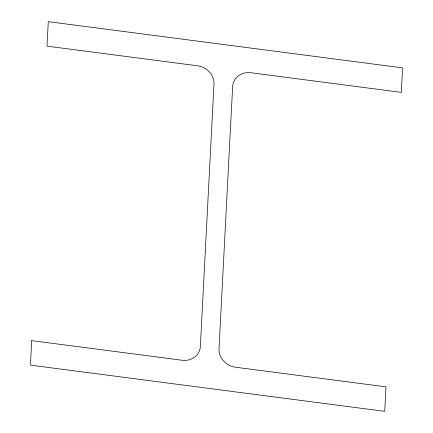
<?xml version="1.0" encoding="UTF-8"?>
<svg xmlns="http://www.w3.org/2000/svg" width="433" height="433" viewBox="0 0 433 433"><rect width="100%" height="100%" fill="white"/><g stroke="black" fill="none" stroke-linecap="round" stroke-linejoin="round"><path stroke-width="0.65" d="M31.706 340.63L30.434 365.127L384.72 411.35L385.992 386.853L235.595 367.233A17.807 15.853 26.3 0 1 219.011 348.863L232.635 86.573A17.807 15.853 26.3 0 1 250.896 72.749L401.294 92.37L402.566 67.873L48.28 21.65L47.008 46.147L197.405 65.767A17.807 15.853 26.3 0 1 213.989 84.137L200.365 346.427A17.807 15.853 26.3 0 1 182.104 360.251L31.706 340.63"/></g></svg>
